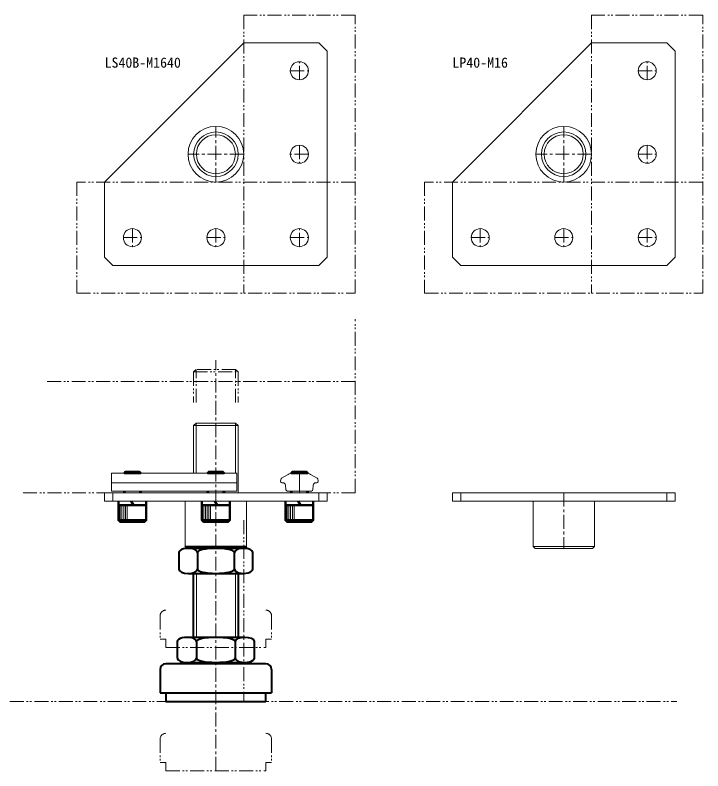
# Model space of a CAD drawing. Units: millimetres on the paper. Extents: x -645 to 466, y -571 to 602.
# Drawn here: x -416.6 to -169.5, y -32.9 to 238.8 of the extents above; entities that cross this region are included whole.
import ezdxf
from ezdxf.enums import TextEntityAlignment as Align

# ---------------------------------------------------------------- set-up
doc = ezdxf.new("R2010")
doc.units = ezdxf.units.MM
for name, pattern in [('CHAIN1', [8, 5, -1, 1, -1]), ('CHAIN2', [12, 9, -1, 1, -1]), ('DOUBLE_CHAIN1', [8.8, 5, -1, 0.6, -0.6, 0.6, -1])]:
    doc.linetypes.add(name, pattern=pattern)
for name, color, linetype, lineweight in [('0-0', 7, 'Continuous', 18), ('0-1', 4, 'Continuous', 18), ('0-2', 4, 'Continuous', 18), ('0-9', 4, 'DOUBLE_CHAIN1', 18), ('0-E', 134, 'Continuous', 40)]:
    doc.layers.add(name, color=color, linetype=linetype, lineweight=lineweight)
doc.styles.add('ＭＳ ゴシック', font='')
doc.styles.get('ＭＳ ゴシック').set_extended_font_data('MS Gothic')

msp = doc.modelspace()

# ---------------------------------------------------------------- linework, layer by layer
at = {"layer": '0-0'}
for p, q in [((-209.5, 228.802), (-259.5, 178.802)), ((-182.5, 228.802), (-209.5, 228.802)), ((-179.5, 225.802), (-182.5, 228.802)), ((-179.5, 151.802), (-179.5, 225.802)), ((-259.5, 178.802), (-259.5, 151.802)), ((-259.5, 151.802), (-256.5, 148.802)), ((-182.5, 148.802), (-179.5, 151.802)), ((-256.5, 148.802), (-182.5, 148.802)), ((-381.5, 67.126), (-381.5, 64.126)), ((-307.5, 67.126), (-307.5, 64.126)), ((-259.5, 67.126), (-179.5, 67.126)), ((-259.5, 64.126), (-259.5, 67.126)), ((-256.5, 64.126), (-256.5, 67.126)), ((-182.5, 67.126), (-182.5, 64.126)), ((-179.5, 67.126), (-179.5, 64.126)), ((-333.5, 47.833), (-333.5, 64.126)), ((-179.5, 64.126), (-259.5, 64.126)), ((-230.5, 47.833), (-230.5, 64.126)), ((-208.5, 64.126), (-208.5, 47.833)), ((-208.5, 47.833), (-230.5, 47.833)), ((-229.793, 47.126), (-230.5, 47.833)), ((-209.207, 47.126), (-229.793, 47.126)), ((-208.5, 47.833), (-209.207, 47.126))]:
    msp.add_line(p, q, dxfattribs=at)
at = {"layer": '0-0', "lineweight": 40}
for p, q in [((-355.5, 47.833), (-333.5, 47.833)), ((-334.541, 47.126), (-354.459, 47.126)), ((-334.207, 47.126), (-333.5, 47.833)), ((-357.779, 45.626), (-357.779, 39.626)), ((-351.14, 45.626), (-351.14, 39.626)), ((-337.86, 39.626), (-337.86, 45.626)), ((-331.221, 39.626), (-331.221, 45.626)), ((-354.459, 38.126), (-334.541, 38.126)), ((-352.5, 15.126), (-352.5, 38.126)), ((-336.5, 38.126), (-336.5, 15.126)), ((-358.356, 13.626), (-358.356, 7.626)), ((-334.108, 15.126), (-354.892, 15.126)), ((-351.428, 13.626), (-351.428, 7.626)), ((-337.572, 13.626), (-337.572, 7.626)), ((-330.644, 7.626), (-330.644, 13.626)), ((-326.5, 5.626), (-362.5, 5.626)), ((-357, 6.126), (-357, 5.626)), ((-364.5, 3.626), (-364.5, -4.874)), ((-324.5, 3.626), (-324.5, -4.874)), ((-364.5, -4.874), (-324.5, -4.874)), ((-326.5, -7.874), (-326.5, -4.874))]:
    msp.add_line(p, q, dxfattribs=at)
at = {"layer": '0-0', "color": 4}
for p, q in [((-351.5, 38.126), (-351.5, 15.126)), ((-337.5, 15.126), (-337.5, 38.126))]:
    msp.add_line(p, q, dxfattribs=at)
at = {"layer": '0-0'}
for points in [[(-384.5, 151.802), (-381.5, 148.802), (-307.5, 148.802), (-304.5, 151.802), (-304.5, 225.802), (-307.5, 228.802), (-334.5, 228.802), (-384.5, 178.802)], [(-384.5, 64.126), (-384.5, 67.126), (-304.5, 67.126), (-304.5, 64.126)]]:
    msp.add_lwpolyline(points, close=True, dxfattribs=at)
for points in [[(-354.793, 47.126), (-355.5, 47.833), (-355.5, 64.126)], [(-355.5, 47.833), (-333.5, 47.833), (-334.207, 47.126), (-354.793, 47.126)]]:
    msp.add_lwpolyline(points, dxfattribs=at)
at = {"layer": '0-0', "lineweight": 40}
for points in [[(-334.207, 47.126), (-354.793, 47.126), (-355.5, 47.833)], [(-357, 6.126), (-332, 6.126), (-332, 5.626)], [(-362.5, -4.874), (-362.5, -7.874), (-326.5, -7.874)]]:
    msp.add_lwpolyline(points, dxfattribs=at)
at = {"layer": '0-0'}
for centre, radius in [((-314.5, 218.802), 3.25), ((-189.5, 218.802), 3.25), ((-344.5, 188.802), 10), ((-219.5, 188.802), 10), ((-344.5, 188.802), 7), ((-219.5, 188.802), 7), ((-314.5, 188.802), 3.25), ((-189.5, 188.802), 3.25), ((-374.5, 158.802), 3.25), ((-344.5, 158.802), 3.25), ((-314.5, 158.802), 3.25), ((-249.5, 158.802), 3.25), ((-219.5, 158.802), 3.25), ((-189.5, 158.802), 3.25)]:
    msp.add_circle(centre, radius, dxfattribs=at)
at = {"layer": '0-0', "lineweight": 40}
for centre, start, end in [((-362.5, 3.626), 90, 180), ((-326.5, 3.626), 0, 90)]:
    msp.add_arc(centre, 2, start, end, dxfattribs=at)
for centre, major_axis, ratio, start_param, end_param in [((-354.459, 45.626), (3.32, 0), 0.451839, 6.2831853, 9.424778), ((-344.5, 45.626), (6.64, 0), 0.22592, 0.000008, 3.1415927), ((-334.541, 45.626), (-3.32, 0), 0.451839, 3.1415927, 6.2831853), ((-354.459, 39.626), (3.32, 0), 0.451839, 3.1415927, 6.2831853), ((-344.5, 39.626), (6.64, 0), 0.22592, 3.1415927, 6.2831853), ((-334.541, 39.626), (-3.32, 0), 0.451839, 6.2831853, 9.424778), ((-354.892, 13.626), (3.464, 0), 0.433013, 6.2831853, 9.424778), ((-344.5, 13.626), (6.928, 0), 0.216506, 6.2831853, 9.424778), ((-334.108, 13.626), (-3.464, 0), 0.433013, 3.1415927, 6.2831853), ((-354.892, 7.626), (3.464, 0), 0.433013, 3.1415927, 6.2831853), ((-344.5, 7.626), (6.928, 0), 0.216506, 3.1415927, 6.2831853), ((-334.108, 7.626), (-3.464, 0), 0.433013, 6.2831853, 9.424778)]:
    msp.add_ellipse(centre, major_axis=major_axis, ratio=ratio, start_param=start_param, end_param=end_param, dxfattribs=at)
at = {"layer": '0-1', "linetype": 'CHAIN1'}
for p, q in [((-314.5, 215.552), (-314.5, 222.052)), ((-189.5, 215.552), (-189.5, 222.052)), ((-317.75, 218.802), (-311.25, 218.802)), ((-192.75, 218.802), (-186.25, 218.802)), ((-344.5, 178.802), (-344.5, 198.802)), ((-219.5, 178.802), (-219.5, 198.802)), ((-314.5, 192.052), (-314.5, 185.552)), ((-189.5, 192.052), (-189.5, 185.552)), ((-334.5, 188.802), (-354.5, 188.802)), ((-311.25, 188.802), (-317.75, 188.802)), ((-209.5, 188.802), (-229.5, 188.802)), ((-192.75, 188.802), (-186.25, 188.802)), ((-374.5, 162.052), (-374.5, 155.552)), ((-344.5, 162.052), (-344.5, 155.552)), ((-314.5, 155.552), (-314.5, 162.052)), ((-249.5, 162.052), (-249.5, 155.552)), ((-219.5, 162.052), (-219.5, 155.552)), ((-189.5, 162.052), (-189.5, 155.552)), ((-377.75, 158.802), (-371.25, 158.802)), ((-347.75, 158.802), (-341.25, 158.802)), ((-317.75, 158.802), (-311.25, 158.802)), ((-252.75, 158.802), (-246.25, 158.802)), ((-222.75, 158.802), (-216.25, 158.802)), ((-192.75, 158.802), (-186.25, 158.802)), ((-344.5, -32.874), (-344.5, 114.714)), ((-219.5, 67.126), (-219.5, 47.126))]:
    msp.add_line(p, q, dxfattribs=at)
at = {"layer": '0-1'}
for p, q in [((-352.5, 91.226), (-336.5, 91.226)), ((-351.6, 74.126), (-351.6, 92.126)), ((-337.4, 74.126), (-337.4, 92.126))]:
    msp.add_line(p, q, dxfattribs=at)
at = {"layer": '0-1', "color": 7}
for p, q in [((-352.5, 91.226), (-352.5, 74.126)), ((-336.5, 91.226), (-337.4, 92.126)), ((-336.5, 91.226), (-336.5, 67.126))]:
    msp.add_line(p, q, dxfattribs=at)
msp.add_lwpolyline([(-337.4, 92.126), (-351.6, 92.126), (-352.5, 91.226)], dxfattribs=at)
at = {"layer": '0-1'}
for centre in [(-344.5, 188.802), (-219.5, 188.802)]:
    msp.add_circle(centre, 8, dxfattribs=at)
at = {"layer": '0-2', "linetype": 'DOUBLE_CHAIN1'}
for p, q in [((-294.5, 238.802), (-334.5, 238.802)), ((-334.5, 238.802), (-334.5, 138.802)), ((-294.5, 138.802), (-294.5, 238.802)), ((-169.5, 238.802), (-209.5, 238.802)), ((-209.5, 238.802), (-209.5, 138.802)), ((-169.5, 138.802), (-169.5, 238.802)), ((-394.5, 178.802), (-394.5, 138.802)), ((-294.5, 178.802), (-394.5, 178.802)), ((-269.5, 178.802), (-269.5, 138.802)), ((-169.5, 178.802), (-269.5, 178.802)), ((-394.5, 138.802), (-294.5, 138.802)), ((-269.5, 138.802), (-169.5, 138.802)), ((-294.5, 107.126), (-405.157, 107.126)), ((-334.5, 57.192), (-334.5, -7.874)), ((-594.5, -7.874), (-178.908, -7.874))]:
    msp.add_line(p, q, dxfattribs=at)
at = {"layer": '0-2'}
for p, q in [((-377.05, 74.125), (-377.05, 74.626)), ((-371.95, 74.626), (-371.95, 74.125)), ((-347.05, 74.125), (-347.05, 74.626)), ((-341.95, 74.125), (-341.95, 74.626)), ((-317.05, 74.125), (-317.05, 74.626)), ((-311.95, 74.125), (-311.95, 74.626)), ((-377.05, 67.126), (-377.05, 67.726)), ((-371.95, 67.126), (-371.95, 67.726)), ((-347.05, 67.126), (-347.05, 67.726)), ((-341.95, 67.126), (-341.95, 67.726)), ((-317.05, 67.726), (-317.05, 67.126)), ((-311.95, 67.726), (-311.95, 67.126)), ((-378.875, 57.226), (-378.875, 62.626)), ((-378.25, 62.626), (-378.25, 57.226)), ((-377.625, 57.226), (-377.625, 62.626)), ((-377, 62.626), (-377, 57.226)), ((-376.375, 57.226), (-376.375, 62.626)), ((-348.875, 57.226), (-348.875, 62.626)), ((-348.25, 62.626), (-348.25, 57.226)), ((-347.625, 57.226), (-347.625, 62.626)), ((-347, 62.626), (-347, 57.226)), ((-346.375, 57.226), (-346.375, 62.626)), ((-318.875, 57.226), (-318.875, 62.626)), ((-318.25, 62.626), (-318.25, 57.226)), ((-317.625, 57.226), (-317.625, 62.626)), ((-317, 62.626), (-317, 57.226)), ((-316.375, 57.226), (-316.375, 62.626))]:
    msp.add_line(p, q, dxfattribs=at)
at = {"layer": '0-2', "color": 2, "lineweight": 50}
for p, q in [((-371.5, 74.083), (-371.5, 74.176)), ((-341.5, 74.176), (-341.5, 74.083)), ((-317.5, 74.176), (-317.5, 74.083)), ((-311.5, 74.083), (-311.5, 74.176)), ((-377.5, 67.726), (-377.5, 67.126)), ((-371.5, 67.726), (-371.5, 67.126)), ((-347.5, 67.726), (-347.5, 67.126)), ((-341.5, 67.726), (-341.5, 67.126)), ((-317.5, 67.126), (-317.5, 67.726)), ((-311.5, 67.126), (-311.5, 67.726)), ((-369.5, 62.626), (-379.5, 62.626)), ((-374.067, 62.626), (-374.933, 64.126)), ((-369.5, 64.126), (-369.5, 57.226)), ((-339.5, 62.626), (-349.5, 62.626)), ((-344.067, 62.626), (-344.933, 64.126)), ((-339.5, 64.126), (-339.5, 57.226)), ((-309.5, 62.626), (-319.5, 62.626)), ((-314.067, 62.626), (-314.933, 64.126)), ((-309.5, 64.126), (-309.5, 57.226))]:
    msp.add_line(p, q, dxfattribs=at)
at = {"layer": '0-2', "color": 7}
for p, q in [((-318.496, 73.724), (-320.863, 72.358)), ((-312.004, 74.126), (-316.996, 74.126)), ((-308.137, 72.358), (-310.504, 73.724)), ((-337, 70.726), (-382, 70.726)), ((-321.096, 72.054), (-321.283, 71.355)), ((-320.8, 70.726), (-320.479, 70.726)), ((-308.521, 70.726), (-308.2, 70.726)), ((-307.717, 71.355), (-307.904, 72.054)), ((-319.483, 69.813), (-319.34, 68.182)), ((-309.66, 68.182), (-309.517, 69.813)), ((-318.842, 67.726), (-310.158, 67.726))]:
    msp.add_line(p, q, dxfattribs=at)
at = {"layer": '0-2', "linetype": 'CHAIN2'}
msp.add_line((-314.5, 67.126), (-314.5, 74.126), dxfattribs=at)
at = {"layer": '0-2', "linetype": 'DOUBLE_CHAIN1'}
msp.add_lwpolyline([(-413.779, 67.126), (-294.5, 67.126), (-294.5, 129.449)], dxfattribs=at)
at = {"layer": '0-2', "color": 7}
msp.add_lwpolyline([(-337, 67.726), (-382, 67.726), (-382, 74.126), (-337, 74.126)], close=True, dxfattribs=at)
at = {"layer": '0-2', "color": 2, "lineweight": 50}
for points in [[(-377.5, 74.083), (-377.5, 74.176), (-377.05, 74.626), (-371.95, 74.626), (-371.5, 74.176), (-377.5, 74.176)], [(-347.5, 74.083), (-347.5, 74.176), (-347.05, 74.626), (-341.95, 74.626), (-341.5, 74.176), (-347.5, 74.176)], [(-379.5, 64.126), (-379.5, 57.226), (-378.9, 56.626), (-370.1, 56.626), (-369.5, 57.226), (-379.5, 57.226)], [(-349.5, 64.126), (-349.5, 57.226), (-348.9, 56.626), (-340.1, 56.626), (-339.5, 57.226), (-349.5, 57.226)], [(-319.5, 64.126), (-319.5, 57.226), (-318.9, 56.626), (-310.1, 56.626), (-309.5, 57.226), (-319.5, 57.226)]]:
    msp.add_lwpolyline(points, dxfattribs=at)
msp.add_lwpolyline([(-317.05, 74.626), (-311.95, 74.626), (-311.5, 74.176), (-317.5, 74.176)], close=True, dxfattribs=at)
at = {"layer": '0-2', "color": 7}
for centre, radius, start, end in [((-316.996, 71.126), 3, 90, 120), ((-312.004, 71.126), 3, 60, 90), ((-320.8, 71.226), 0.5, 165, 221.4073), ((-320.8, 71.226), 0.5, 221.4073, 270), ((-320.613, 71.925), 0.5, 120, 165), ((-320.479, 69.726), 1, 5, 90), ((-308.521, 69.726), 1, 90, 175), ((-308.2, 71.226), 0.5, 270, 318.5927), ((-308.387, 71.925), 0.5, 15, 60), ((-308.2, 71.226), 0.5, 318.5927, 15), ((-318.842, 68.226), 0.5, 185, 270), ((-310.158, 68.226), 0.5, 270, 355)]:
    msp.add_arc(centre, radius, start, end, dxfattribs=at)
at = {"layer": '0-9'}
for p, q in [((-351.6, 99.516), (-351.6, 111.426)), ((-336.5, 110.526), (-337.4, 111.426)), ((-337.4, 99.516), (-337.4, 111.426)), ((-352.5, 110.526), (-336.5, 110.526)), ((-352.5, 110.526), (-352.5, 99.516)), ((-336.5, 110.526), (-336.5, 99.516)), ((-364.5, 22.926), (-364.5, 14.426)), ((-324.5, 22.926), (-324.5, 14.426)), ((-364.5, 14.426), (-362.5, 14.426)), ((-362.5, 14.426), (-362.5, 11.426)), ((-324.5, 14.426), (-326.5, 14.426)), ((-326.5, 14.426), (-326.5, 11.426)), ((-362.5, 11.426), (-326.5, 11.426)), ((-364.5, -21.374), (-364.5, -29.874)), ((-324.5, -21.374), (-324.5, -29.874)), ((-364.5, -29.874), (-362.5, -29.874)), ((-362.5, -29.874), (-362.5, -32.874)), ((-324.5, -29.874), (-326.5, -29.874)), ((-326.5, -29.874), (-326.5, -32.874)), ((-362.5, -32.874), (-326.5, -32.874))]:
    msp.add_line(p, q, dxfattribs=at)
msp.add_lwpolyline([(-337.4, 111.426), (-351.6, 111.426), (-352.5, 110.526)], dxfattribs=at)
for centre, start, end in [((-362.5, 22.926), 90, 180), ((-326.5, 22.926), 0, 90), ((-362.5, -21.374), 90, 180), ((-326.5, -21.374), 0, 90)]:
    msp.add_arc(centre, 2, start, end, dxfattribs=at)

# ---------------------------------------------------------------- texts
at = {"layer": '0-0', "style": 'ＭＳ ゴシック'}
msp.add_text('LP40-M16', height=3.666, dxfattribs=at).set_placement((-259.5, 218.802), align=Align.BOTTOM_LEFT)
at = {"layer": '0-E', "color": 7, "style": 'ＭＳ ゴシック'}
msp.add_text('LS40B-M1640', height=3.666, dxfattribs=at).set_placement((-384.5, 218.802), align=Align.BOTTOM_LEFT)

doc.saveas('drawing.dxf')
